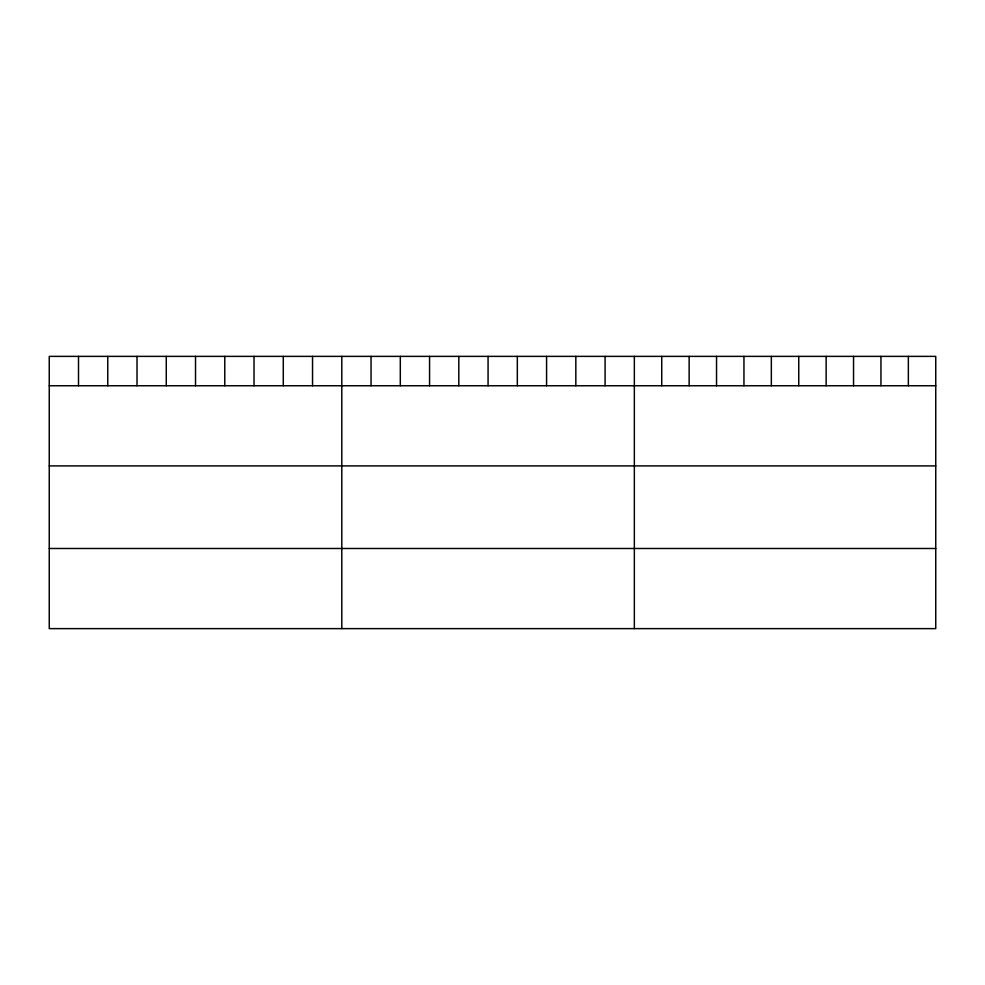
<?xml version="1.0" encoding="UTF-8"?>
<svg xmlns="http://www.w3.org/2000/svg" width="985" height="985" viewBox="0 0 985 985"><rect width="100%" height="100%" fill="white"/><g stroke="black" fill="none" stroke-linecap="round" stroke-linejoin="round"><path stroke-width="1.48" d="M935.75 385.751L935.75 628.627L49.25 628.627L49.25 356.373L935.75 356.373L935.75 385.751L49.25 385.751M49.25 465.905L935.75 465.905M49.25 548.485L935.75 548.485M908.355 356.373L908.355 385.751M880.947 356.373L880.947 385.751M853.552 356.373L853.552 385.751M826.144 356.373L826.144 385.751M798.749 356.373L798.749 385.751M771.341 356.373L771.341 385.751M743.946 356.373L743.946 385.751M716.538 356.373L716.538 385.751M689.143 356.373L689.143 385.751M661.735 356.373L661.735 385.751M634.34 356.373L634.34 628.627M605.086 356.373L605.086 385.751M575.831 356.373L575.831 385.751M546.577 356.373L546.577 385.751M517.322 356.373L517.322 385.751M488.067 356.373L488.067 385.751M458.813 356.373L458.813 385.751M429.558 356.373L429.558 385.751M400.304 356.373L400.304 385.751M371.05 356.373L371.05 385.751M341.795 356.373L341.795 628.627M312.541 356.373L312.541 385.751M283.286 356.373L283.286 385.751M254.031 356.373L254.031 385.751M224.777 356.373L224.777 385.751M195.523 356.373L195.523 385.751M166.268 356.373L166.268 385.751M137.013 356.373L137.013 385.751M107.759 356.373L107.759 385.751M78.504 356.373L78.504 385.751"/></g></svg>
